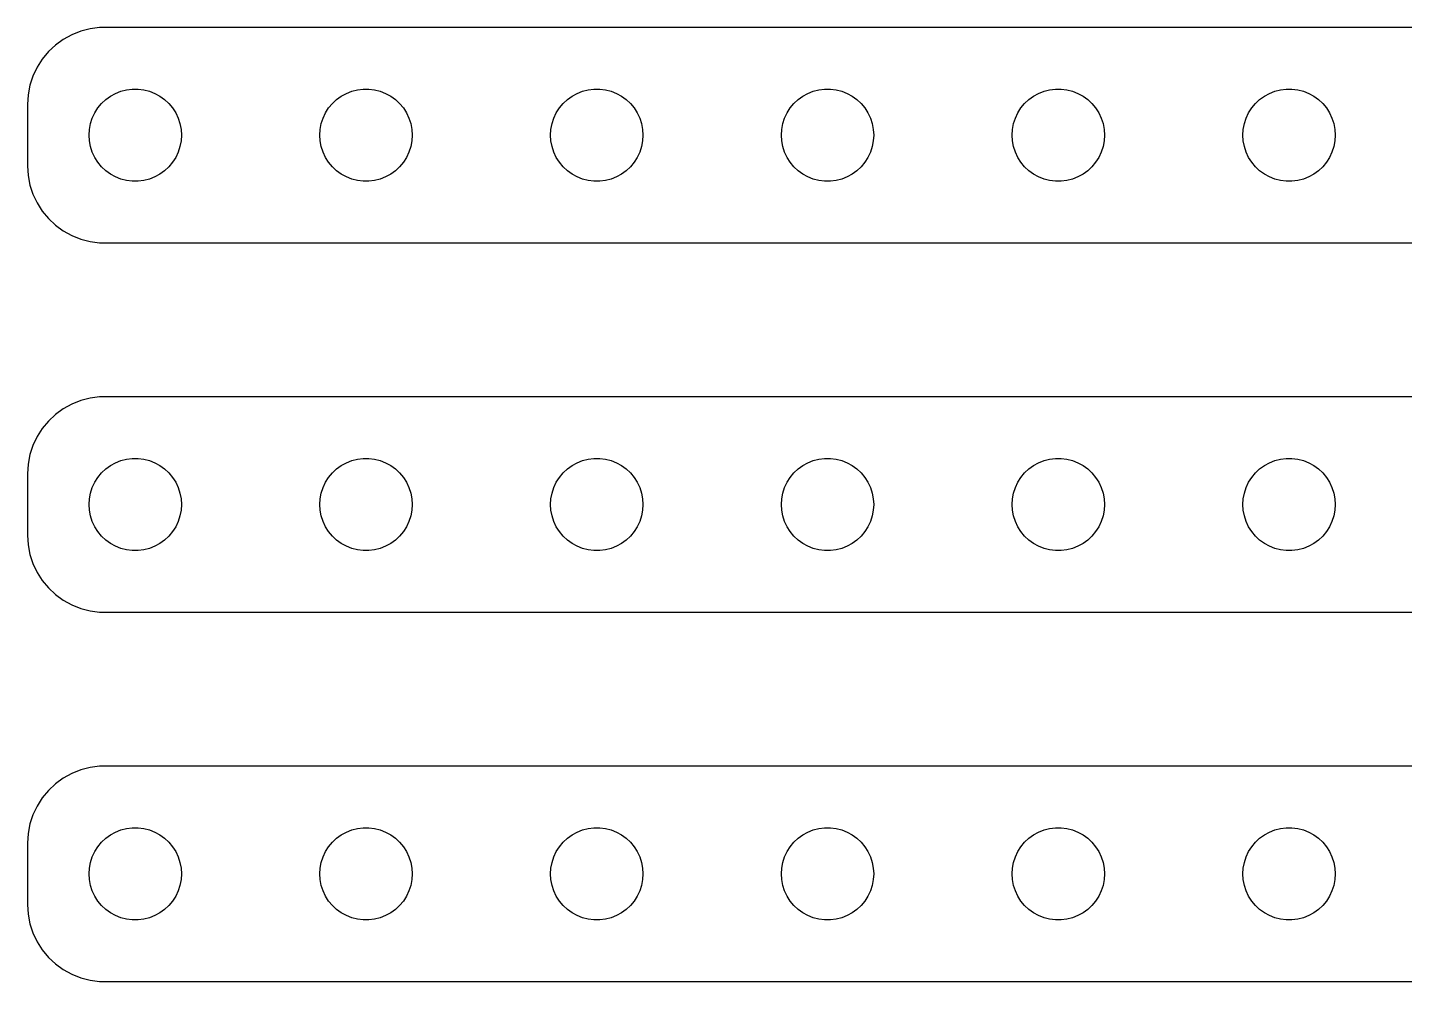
# Model space of a CAD drawing. Header units: metres. Extents: x -90 to 90, y 113 to 223.
# Drawn here: x -89.5 to 0, y 161 to 223 of the extents above; entities that cross this region are included whole.
import ezdxf

# ---------------------------------------------------------------- set-up
doc = ezdxf.new("R2010")
doc.units = ezdxf.units.M

msp = doc.modelspace()

# ---------------------------------------------------------------- linework, layer by layer
for p, q in [((-85.4369, 222.911), (-86.0451, 222.755)), ((-84.8139, 222.99), (-85.4369, 222.911)), ((84.8139, 222.99), (-84.8139, 222.99)), ((-87.1791, 222.222), (-87.6871, 221.853)), ((-86.6289, 222.524), (-87.1791, 222.222)), ((-86.0451, 222.755), (-86.6289, 222.524)), ((-88.1448, 221.423), (-88.5451, 220.939)), ((-87.6871, 221.853), (-88.1448, 221.423)), ((-88.8815, 220.409), (-89.1489, 219.841)), ((-88.5451, 220.939), (-88.8815, 220.409)), ((-89.1489, 219.841), (-89.3429, 219.243)), ((-89.4606, 218.627), (-89.5, 218)), ((-89.3429, 219.243), (-89.4606, 218.627)), ((-84.4123, 218.312), (-84.1075, 218.533)), ((-84.1075, 218.533), (-83.7773, 218.714)), ((-83.7773, 218.714), (-83.427, 218.853)), ((-83.427, 218.853), (-83.0621, 218.947)), ((-83.0621, 218.947), (-82.6884, 218.994)), ((-82.6884, 218.994), (-82.3116, 218.994)), ((-82.3116, 218.994), (-81.9379, 218.947)), ((-81.9379, 218.947), (-81.573, 218.853)), ((-81.573, 218.853), (-81.2227, 218.714)), ((-81.2227, 218.714), (-80.8925, 218.533)), ((-80.8925, 218.533), (-80.5877, 218.312)), ((-69.4123, 218.312), (-69.1075, 218.533)), ((-69.1075, 218.533), (-68.7773, 218.714)), ((-68.7773, 218.714), (-68.427, 218.853)), ((-68.427, 218.853), (-68.0621, 218.947)), ((-68.0621, 218.947), (-67.6884, 218.994)), ((-67.6884, 218.994), (-67.3116, 218.994)), ((-67.3116, 218.994), (-66.9379, 218.947)), ((-66.9379, 218.947), (-66.573, 218.853)), ((-66.573, 218.853), (-66.2227, 218.714)), ((-66.2227, 218.714), (-65.8925, 218.533)), ((-65.8925, 218.533), (-65.5877, 218.312)), ((-54.4123, 218.312), (-54.1075, 218.533)), ((-54.1075, 218.533), (-53.7773, 218.714)), ((-53.7773, 218.714), (-53.427, 218.853)), ((-53.427, 218.853), (-53.0621, 218.947)), ((-53.0621, 218.947), (-52.6884, 218.994)), ((-52.6884, 218.994), (-52.3116, 218.994)), ((-52.3116, 218.994), (-51.9379, 218.947)), ((-51.9379, 218.947), (-51.5729, 218.853)), ((-51.5729, 218.853), (-51.2227, 218.714)), ((-51.2227, 218.714), (-50.8925, 218.533)), ((-50.8925, 218.533), (-50.5877, 218.312)), ((-39.4123, 218.312), (-39.1075, 218.533)), ((-39.1075, 218.533), (-38.7773, 218.714)), ((-38.7773, 218.714), (-38.427, 218.853)), ((-38.427, 218.853), (-38.0621, 218.947)), ((-38.0621, 218.947), (-37.6884, 218.994)), ((-37.6884, 218.994), (-37.3116, 218.994)), ((-37.3116, 218.994), (-36.9379, 218.947)), ((-36.9379, 218.947), (-36.5729, 218.853)), ((-36.5729, 218.853), (-36.2227, 218.714)), ((-36.2227, 218.714), (-35.8925, 218.533)), ((-35.8925, 218.533), (-35.5877, 218.312)), ((-24.4123, 218.312), (-24.1075, 218.533)), ((-24.1075, 218.533), (-23.7773, 218.714)), ((-23.7773, 218.714), (-23.427, 218.853)), ((-23.427, 218.853), (-23.0621, 218.947)), ((-23.0621, 218.947), (-22.6884, 218.994)), ((-22.6884, 218.994), (-22.3116, 218.994)), ((-22.3116, 218.994), (-21.9379, 218.947)), ((-21.9379, 218.947), (-21.5729, 218.853)), ((-21.5729, 218.853), (-21.2227, 218.714)), ((-21.2227, 218.714), (-20.8925, 218.533)), ((-20.8925, 218.533), (-20.5877, 218.312)), ((-9.41226, 218.312), (-9.10747, 218.533)), ((-9.10747, 218.533), (-8.77733, 218.714)), ((-8.77733, 218.714), (-8.42705, 218.853)), ((-8.42705, 218.853), (-8.06213, 218.947)), ((-8.06213, 218.947), (-7.68837, 218.994)), ((-7.68837, 218.994), (-7.31161, 218.994)), ((-7.31161, 218.994), (-6.93785, 218.947)), ((-6.93785, 218.947), (-6.57294, 218.853)), ((-6.57294, 218.853), (-6.22266, 218.714)), ((-6.22266, 218.714), (-5.89252, 218.533)), ((-5.89252, 218.533), (-5.58772, 218.312)), ((-89.5, 218), (-89.5, 214)), ((-85.1289, 217.445), (-84.927, 217.763)), ((-84.927, 217.763), (-84.6869, 218.054)), ((-84.6869, 218.054), (-84.4123, 218.312)), ((-80.5877, 218.312), (-80.3131, 218.054)), ((-80.3131, 218.054), (-80.073, 217.763)), ((-80.073, 217.763), (-79.8711, 217.445)), ((-70.1289, 217.445), (-69.927, 217.763)), ((-69.927, 217.763), (-69.6869, 218.054)), ((-69.6869, 218.054), (-69.4123, 218.312)), ((-65.5877, 218.312), (-65.3131, 218.054)), ((-65.3131, 218.054), (-65.073, 217.763)), ((-65.073, 217.763), (-64.8711, 217.445)), ((-55.1289, 217.445), (-54.927, 217.763)), ((-54.927, 217.763), (-54.6869, 218.054)), ((-54.6869, 218.054), (-54.4123, 218.312)), ((-50.5877, 218.312), (-50.3131, 218.054)), ((-50.3131, 218.054), (-50.0729, 217.763)), ((-50.0729, 217.763), (-49.8711, 217.445)), ((-40.1289, 217.445), (-39.927, 217.763)), ((-39.927, 217.763), (-39.6869, 218.054)), ((-39.6869, 218.054), (-39.4123, 218.312)), ((-35.5877, 218.312), (-35.3131, 218.054)), ((-35.3131, 218.054), (-35.0729, 217.763)), ((-35.0729, 217.763), (-34.8711, 217.445)), ((-25.1289, 217.445), (-24.927, 217.763)), ((-24.927, 217.763), (-24.6869, 218.054)), ((-24.6869, 218.054), (-24.4123, 218.312)), ((-20.5877, 218.312), (-20.3131, 218.054)), ((-20.3131, 218.054), (-20.0729, 217.763)), ((-20.0729, 217.763), (-19.8711, 217.445)), ((-10.1289, 217.445), (-9.92705, 217.763)), ((-9.92705, 217.763), (-9.6869, 218.054)), ((-9.6869, 218.054), (-9.41226, 218.312)), ((-5.58772, 218.312), (-5.31308, 218.054)), ((-5.31308, 218.054), (-5.07294, 217.763)), ((-5.07294, 217.763), (-4.87108, 217.445)), ((-85.4763, 216.376), (-85.4057, 216.746)), ((-85.4057, 216.746), (-85.2893, 217.104)), ((-85.2893, 217.104), (-85.1289, 217.445)), ((-79.8711, 217.445), (-79.7107, 217.104)), ((-79.7107, 217.104), (-79.5943, 216.746)), ((-79.5943, 216.746), (-79.5237, 216.376)), ((-70.4763, 216.376), (-70.4057, 216.746)), ((-70.4057, 216.746), (-70.2893, 217.104)), ((-70.2893, 217.104), (-70.1289, 217.445)), ((-64.8711, 217.445), (-64.7107, 217.104)), ((-64.7107, 217.104), (-64.5943, 216.746)), ((-64.5943, 216.746), (-64.5237, 216.376)), ((-55.4763, 216.376), (-55.4057, 216.746)), ((-55.4057, 216.746), (-55.2893, 217.104)), ((-55.2893, 217.104), (-55.1289, 217.445)), ((-49.8711, 217.445), (-49.7107, 217.104)), ((-49.7107, 217.104), (-49.5942, 216.746)), ((-49.5942, 216.746), (-49.5237, 216.376)), ((-40.4763, 216.376), (-40.4057, 216.746)), ((-40.4057, 216.746), (-40.2893, 217.104)), ((-40.2893, 217.104), (-40.1289, 217.445)), ((-34.8711, 217.445), (-34.7107, 217.104)), ((-34.7107, 217.104), (-34.5942, 216.746)), ((-34.5942, 216.746), (-34.5237, 216.376)), ((-25.4763, 216.376), (-25.4057, 216.746)), ((-25.4057, 216.746), (-25.2893, 217.104)), ((-25.2893, 217.104), (-25.1289, 217.445)), ((-19.8711, 217.445), (-19.7107, 217.104)), ((-19.7107, 217.104), (-19.5942, 216.746)), ((-19.5942, 216.746), (-19.5237, 216.376)), ((-10.4763, 216.376), (-10.4057, 216.746)), ((-10.4057, 216.746), (-10.2893, 217.104)), ((-10.2893, 217.104), (-10.1289, 217.445)), ((-4.87108, 217.445), (-4.71066, 217.104)), ((-4.71066, 217.104), (-4.59424, 216.746)), ((-4.59424, 216.746), (-4.52365, 216.376)), ((-85.5, 216), (-85.4763, 216.376)), ((-85.4763, 215.624), (-85.5, 216)), ((-79.5237, 216.376), (-79.5, 216)), ((-79.5, 216), (-79.5237, 215.624)), ((-70.5, 216), (-70.4763, 216.376)), ((-70.4763, 215.624), (-70.5, 216)), ((-64.5237, 216.376), (-64.5, 216)), ((-64.5, 216), (-64.5237, 215.624)), ((-55.5, 216), (-55.4763, 216.376)), ((-55.4763, 215.624), (-55.5, 216)), ((-49.5237, 216.376), (-49.5, 216)), ((-49.5, 216), (-49.5237, 215.624)), ((-40.5, 216), (-40.4763, 216.376)), ((-40.4763, 215.624), (-40.5, 216)), ((-34.5237, 216.376), (-34.5, 216)), ((-34.5, 216), (-34.5237, 215.624)), ((-25.5, 216), (-25.4763, 216.376)), ((-25.4763, 215.624), (-25.5, 216)), ((-19.5237, 216.376), (-19.5, 216)), ((-19.5, 216), (-19.5237, 215.624)), ((-10.5, 216), (-10.4763, 216.376)), ((-10.4763, 215.624), (-10.5, 216)), ((-4.52365, 216.376), (-4.5, 216)), ((-4.5, 216), (-4.52365, 215.624)), ((-85.4057, 215.254), (-85.4763, 215.624)), ((-85.2893, 214.896), (-85.4057, 215.254)), ((-85.1289, 214.555), (-85.2893, 214.896)), ((-79.7107, 214.896), (-79.8711, 214.555)), ((-79.5943, 215.254), (-79.7107, 214.896)), ((-79.5237, 215.624), (-79.5943, 215.254)), ((-70.4057, 215.254), (-70.4763, 215.624)), ((-70.2893, 214.896), (-70.4057, 215.254)), ((-70.1289, 214.555), (-70.2893, 214.896)), ((-64.7107, 214.896), (-64.8711, 214.555)), ((-64.5943, 215.254), (-64.7107, 214.896)), ((-64.5237, 215.624), (-64.5943, 215.254)), ((-55.4057, 215.254), (-55.4763, 215.624)), ((-55.2893, 214.896), (-55.4057, 215.254)), ((-55.1289, 214.555), (-55.2893, 214.896)), ((-49.7107, 214.896), (-49.8711, 214.555)), ((-49.5942, 215.254), (-49.7107, 214.896)), ((-49.5237, 215.624), (-49.5942, 215.254)), ((-40.4057, 215.254), (-40.4763, 215.624)), ((-40.2893, 214.896), (-40.4057, 215.254)), ((-40.1289, 214.555), (-40.2893, 214.896)), ((-34.7107, 214.896), (-34.8711, 214.555)), ((-34.5942, 215.254), (-34.7107, 214.896)), ((-34.5237, 215.624), (-34.5942, 215.254)), ((-25.4057, 215.254), (-25.4763, 215.624)), ((-25.2893, 214.896), (-25.4057, 215.254)), ((-25.1289, 214.555), (-25.2893, 214.896)), ((-19.7107, 214.896), (-19.8711, 214.555)), ((-19.5942, 215.254), (-19.7107, 214.896)), ((-19.5237, 215.624), (-19.5942, 215.254)), ((-10.4057, 215.254), (-10.4763, 215.624)), ((-10.2893, 214.896), (-10.4057, 215.254)), ((-10.1289, 214.555), (-10.2893, 214.896)), ((-4.71066, 214.896), (-4.87108, 214.555)), ((-4.59424, 215.254), (-4.71066, 214.896)), ((-4.52365, 215.624), (-4.59424, 215.254)), ((-89.5, 214), (-89.4606, 213.373)), ((-84.927, 214.237), (-85.1289, 214.555)), ((-84.6869, 213.946), (-84.927, 214.237)), ((-84.4123, 213.688), (-84.6869, 213.946)), ((-80.3131, 213.946), (-80.5877, 213.688)), ((-80.073, 214.237), (-80.3131, 213.946)), ((-79.8711, 214.555), (-80.073, 214.237)), ((-69.927, 214.237), (-70.1289, 214.555)), ((-69.6869, 213.946), (-69.927, 214.237)), ((-69.4123, 213.688), (-69.6869, 213.946)), ((-65.3131, 213.946), (-65.5877, 213.688)), ((-65.073, 214.237), (-65.3131, 213.946)), ((-64.8711, 214.555), (-65.073, 214.237)), ((-54.927, 214.237), (-55.1289, 214.555)), ((-54.6869, 213.946), (-54.927, 214.237)), ((-54.4123, 213.688), (-54.6869, 213.946)), ((-50.3131, 213.946), (-50.5877, 213.688)), ((-50.0729, 214.237), (-50.3131, 213.946)), ((-49.8711, 214.555), (-50.0729, 214.237)), ((-39.927, 214.237), (-40.1289, 214.555)), ((-39.6869, 213.946), (-39.927, 214.237)), ((-39.4123, 213.688), (-39.6869, 213.946)), ((-35.3131, 213.946), (-35.5877, 213.688)), ((-35.0729, 214.237), (-35.3131, 213.946)), ((-34.8711, 214.555), (-35.0729, 214.237)), ((-24.927, 214.237), (-25.1289, 214.555)), ((-24.6869, 213.946), (-24.927, 214.237)), ((-24.4123, 213.688), (-24.6869, 213.946)), ((-20.3131, 213.946), (-20.5877, 213.688)), ((-20.0729, 214.237), (-20.3131, 213.946)), ((-19.8711, 214.555), (-20.0729, 214.237)), ((-9.92705, 214.237), (-10.1289, 214.555)), ((-9.6869, 213.946), (-9.92705, 214.237)), ((-9.41226, 213.688), (-9.6869, 213.946)), ((-5.31308, 213.946), (-5.58772, 213.688)), ((-5.07294, 214.237), (-5.31308, 213.946)), ((-4.87108, 214.555), (-5.07294, 214.237)), ((-89.4606, 213.373), (-89.3429, 212.757)), ((-84.1075, 213.467), (-84.4123, 213.688)), ((-83.7773, 213.286), (-84.1075, 213.467)), ((-83.427, 213.147), (-83.7773, 213.286)), ((-83.0621, 213.053), (-83.427, 213.147)), ((-82.6884, 213.006), (-83.0621, 213.053)), ((-81.9379, 213.053), (-82.3116, 213.006)), ((-81.573, 213.147), (-81.9379, 213.053)), ((-81.2227, 213.286), (-81.573, 213.147)), ((-80.8925, 213.467), (-81.2227, 213.286)), ((-80.5877, 213.688), (-80.8925, 213.467)), ((-69.1075, 213.467), (-69.4123, 213.688)), ((-68.7773, 213.286), (-69.1075, 213.467)), ((-68.427, 213.147), (-68.7773, 213.286)), ((-68.0621, 213.053), (-68.427, 213.147)), ((-67.6884, 213.006), (-68.0621, 213.053)), ((-66.9379, 213.053), (-67.3116, 213.006)), ((-66.573, 213.147), (-66.9379, 213.053)), ((-66.2227, 213.286), (-66.573, 213.147)), ((-65.8925, 213.467), (-66.2227, 213.286)), ((-65.5877, 213.688), (-65.8925, 213.467)), ((-54.1075, 213.467), (-54.4123, 213.688)), ((-53.7773, 213.286), (-54.1075, 213.467)), ((-53.427, 213.147), (-53.7773, 213.286)), ((-53.0621, 213.053), (-53.427, 213.147)), ((-52.6884, 213.006), (-53.0621, 213.053)), ((-51.9379, 213.053), (-52.3116, 213.006)), ((-51.5729, 213.147), (-51.9379, 213.053)), ((-51.2227, 213.286), (-51.5729, 213.147)), ((-50.8925, 213.467), (-51.2227, 213.286)), ((-50.5877, 213.688), (-50.8925, 213.467)), ((-39.1075, 213.467), (-39.4123, 213.688)), ((-38.7773, 213.286), (-39.1075, 213.467)), ((-38.427, 213.147), (-38.7773, 213.286)), ((-38.0621, 213.053), (-38.427, 213.147)), ((-37.6884, 213.006), (-38.0621, 213.053)), ((-36.9379, 213.053), (-37.3116, 213.006)), ((-36.5729, 213.147), (-36.9379, 213.053)), ((-36.2227, 213.286), (-36.5729, 213.147)), ((-35.8925, 213.467), (-36.2227, 213.286)), ((-35.5877, 213.688), (-35.8925, 213.467)), ((-24.1075, 213.467), (-24.4123, 213.688)), ((-23.7773, 213.286), (-24.1075, 213.467)), ((-23.427, 213.147), (-23.7773, 213.286)), ((-23.0621, 213.053), (-23.427, 213.147)), ((-22.6884, 213.006), (-23.0621, 213.053)), ((-21.9379, 213.053), (-22.3116, 213.006)), ((-21.5729, 213.147), (-21.9379, 213.053)), ((-21.2227, 213.286), (-21.5729, 213.147)), ((-20.8925, 213.467), (-21.2227, 213.286)), ((-20.5877, 213.688), (-20.8925, 213.467)), ((-9.10747, 213.467), (-9.41226, 213.688)), ((-8.77733, 213.286), (-9.10747, 213.467)), ((-8.42705, 213.147), (-8.77733, 213.286)), ((-8.06213, 213.053), (-8.42705, 213.147)), ((-7.68837, 213.006), (-8.06213, 213.053)), ((-6.93785, 213.053), (-7.31161, 213.006)), ((-6.57294, 213.147), (-6.93785, 213.053)), ((-6.22266, 213.286), (-6.57294, 213.147)), ((-5.89252, 213.467), (-6.22266, 213.286)), ((-5.58772, 213.688), (-5.89252, 213.467)), ((-89.3429, 212.757), (-89.1489, 212.159)), ((-89.1489, 212.159), (-88.8815, 211.591)), ((-82.3116, 213.006), (-82.6884, 213.006)), ((-67.3116, 213.006), (-67.6884, 213.006)), ((-52.3116, 213.006), (-52.6884, 213.006)), ((-37.3116, 213.006), (-37.6884, 213.006)), ((-22.3116, 213.006), (-22.6884, 213.006)), ((-7.31161, 213.006), (-7.68837, 213.006)), ((-88.8815, 211.591), (-88.5451, 211.061)), ((-88.5451, 211.061), (-88.1448, 210.577)), ((-88.1448, 210.577), (-87.6871, 210.147)), ((-87.6871, 210.147), (-87.1791, 209.778)), ((-87.1791, 209.778), (-86.6289, 209.476)), ((-86.6289, 209.476), (-86.0451, 209.245)), ((-86.0451, 209.245), (-85.4369, 209.089)), ((-85.4369, 209.089), (-84.8139, 209.01)), ((-84.8139, 209.01), (84.8139, 209.01)), ((-86.0451, 198.755), (-86.6289, 198.524)), ((-85.4369, 198.911), (-86.0451, 198.755)), ((-84.8139, 198.99), (-85.4369, 198.911)), ((84.8139, 198.99), (-84.8139, 198.99)), ((-87.6871, 197.853), (-88.1448, 197.423)), ((-87.1791, 198.222), (-87.6871, 197.853)), ((-86.6289, 198.524), (-87.1791, 198.222)), ((-88.5451, 196.939), (-88.8815, 196.409)), ((-88.1448, 197.423), (-88.5451, 196.939)), ((-88.8815, 196.409), (-89.1489, 195.841)), ((-89.3429, 195.243), (-89.4606, 194.627)), ((-89.1489, 195.841), (-89.3429, 195.243)), ((-89.4606, 194.627), (-89.5, 194)), ((-84.6869, 194.054), (-84.4123, 194.312)), ((-84.4123, 194.312), (-84.1075, 194.533)), ((-84.1075, 194.533), (-83.7773, 194.714)), ((-83.7773, 194.714), (-83.427, 194.853)), ((-83.427, 194.853), (-83.0621, 194.947)), ((-83.0621, 194.947), (-82.6884, 194.994)), ((-82.6884, 194.994), (-82.3116, 194.994)), ((-82.3116, 194.994), (-81.9379, 194.947)), ((-81.9379, 194.947), (-81.573, 194.853)), ((-81.573, 194.853), (-81.2227, 194.714)), ((-81.2227, 194.714), (-80.8925, 194.533)), ((-80.8925, 194.533), (-80.5877, 194.312)), ((-80.5877, 194.312), (-80.3131, 194.054)), ((-69.6869, 194.054), (-69.4123, 194.312)), ((-69.4123, 194.312), (-69.1075, 194.533)), ((-69.1075, 194.533), (-68.7773, 194.714)), ((-68.7773, 194.714), (-68.427, 194.853)), ((-68.427, 194.853), (-68.0621, 194.947)), ((-68.0621, 194.947), (-67.6884, 194.994)), ((-67.6884, 194.994), (-67.3116, 194.994)), ((-67.3116, 194.994), (-66.9379, 194.947)), ((-66.9379, 194.947), (-66.573, 194.853)), ((-66.573, 194.853), (-66.2227, 194.714)), ((-66.2227, 194.714), (-65.8925, 194.533)), ((-65.8925, 194.533), (-65.5877, 194.312)), ((-65.5877, 194.312), (-65.3131, 194.054)), ((-54.6869, 194.054), (-54.4123, 194.312)), ((-54.4123, 194.312), (-54.1075, 194.533)), ((-54.1075, 194.533), (-53.7773, 194.714)), ((-53.7773, 194.714), (-53.427, 194.853)), ((-53.427, 194.853), (-53.0621, 194.947)), ((-53.0621, 194.947), (-52.6884, 194.994)), ((-52.6884, 194.994), (-52.3116, 194.994)), ((-52.3116, 194.994), (-51.9379, 194.947)), ((-51.9379, 194.947), (-51.5729, 194.853)), ((-51.5729, 194.853), (-51.2227, 194.714)), ((-51.2227, 194.714), (-50.8925, 194.533)), ((-50.8925, 194.533), (-50.5877, 194.312)), ((-50.5877, 194.312), (-50.3131, 194.054)), ((-39.6869, 194.054), (-39.4123, 194.312)), ((-39.4123, 194.312), (-39.1075, 194.533)), ((-39.1075, 194.533), (-38.7773, 194.714)), ((-38.7773, 194.714), (-38.427, 194.853)), ((-38.427, 194.853), (-38.0621, 194.947)), ((-38.0621, 194.947), (-37.6884, 194.994)), ((-37.6884, 194.994), (-37.3116, 194.994)), ((-37.3116, 194.994), (-36.9379, 194.947)), ((-36.9379, 194.947), (-36.5729, 194.853)), ((-36.5729, 194.853), (-36.2227, 194.714)), ((-36.2227, 194.714), (-35.8925, 194.533)), ((-35.8925, 194.533), (-35.5877, 194.312)), ((-35.5877, 194.312), (-35.3131, 194.054)), ((-24.6869, 194.054), (-24.4123, 194.312)), ((-24.4123, 194.312), (-24.1075, 194.533)), ((-24.1075, 194.533), (-23.7773, 194.714)), ((-23.7773, 194.714), (-23.427, 194.853)), ((-23.427, 194.853), (-23.0621, 194.947)), ((-23.0621, 194.947), (-22.6884, 194.994)), ((-22.6884, 194.994), (-22.3116, 194.994)), ((-22.3116, 194.994), (-21.9379, 194.947)), ((-21.9379, 194.947), (-21.5729, 194.853)), ((-21.5729, 194.853), (-21.2227, 194.714)), ((-21.2227, 194.714), (-20.8925, 194.533)), ((-20.8925, 194.533), (-20.5877, 194.312)), ((-20.5877, 194.312), (-20.3131, 194.054)), ((-9.6869, 194.054), (-9.41226, 194.312)), ((-9.41226, 194.312), (-9.10747, 194.533)), ((-9.10747, 194.533), (-8.77733, 194.714)), ((-8.77733, 194.714), (-8.42705, 194.853)), ((-8.42705, 194.853), (-8.06213, 194.947)), ((-8.06213, 194.947), (-7.68837, 194.994)), ((-7.68837, 194.994), (-7.31161, 194.994)), ((-7.31161, 194.994), (-6.93785, 194.947)), ((-6.93785, 194.947), (-6.57294, 194.853)), ((-6.57294, 194.853), (-6.22266, 194.714)), ((-6.22266, 194.714), (-5.89252, 194.533)), ((-5.89252, 194.533), (-5.58772, 194.312)), ((-5.58772, 194.312), (-5.31308, 194.054)), ((-89.5, 194), (-89.5, 190)), ((-85.2893, 193.104), (-85.1289, 193.445)), ((-85.1289, 193.445), (-84.927, 193.763)), ((-84.927, 193.763), (-84.6869, 194.054)), ((-80.3131, 194.054), (-80.073, 193.763)), ((-80.073, 193.763), (-79.8711, 193.445)), ((-79.8711, 193.445), (-79.7107, 193.104)), ((-70.2893, 193.104), (-70.1289, 193.445)), ((-70.1289, 193.445), (-69.927, 193.763)), ((-69.927, 193.763), (-69.6869, 194.054)), ((-65.3131, 194.054), (-65.073, 193.763)), ((-65.073, 193.763), (-64.8711, 193.445)), ((-64.8711, 193.445), (-64.7107, 193.104)), ((-55.2893, 193.104), (-55.1289, 193.445)), ((-55.1289, 193.445), (-54.927, 193.763)), ((-54.927, 193.763), (-54.6869, 194.054)), ((-50.3131, 194.054), (-50.0729, 193.763)), ((-50.0729, 193.763), (-49.8711, 193.445)), ((-49.8711, 193.445), (-49.7107, 193.104)), ((-40.2893, 193.104), (-40.1289, 193.445)), ((-40.1289, 193.445), (-39.927, 193.763)), ((-39.927, 193.763), (-39.6869, 194.054)), ((-35.3131, 194.054), (-35.0729, 193.763)), ((-35.0729, 193.763), (-34.8711, 193.445)), ((-34.8711, 193.445), (-34.7107, 193.104)), ((-25.2893, 193.104), (-25.1289, 193.445)), ((-25.1289, 193.445), (-24.927, 193.763)), ((-24.927, 193.763), (-24.6869, 194.054)), ((-20.3131, 194.054), (-20.0729, 193.763)), ((-20.0729, 193.763), (-19.8711, 193.445)), ((-19.8711, 193.445), (-19.7107, 193.104)), ((-10.2893, 193.104), (-10.1289, 193.445)), ((-10.1289, 193.445), (-9.92705, 193.763)), ((-9.92705, 193.763), (-9.6869, 194.054)), ((-5.31308, 194.054), (-5.07294, 193.763)), ((-5.07294, 193.763), (-4.87108, 193.445)), ((-4.87108, 193.445), (-4.71066, 193.104)), ((-85.4763, 192.376), (-85.4057, 192.746)), ((-85.4057, 192.746), (-85.2893, 193.104)), ((-79.7107, 193.104), (-79.5943, 192.746)), ((-79.5943, 192.746), (-79.5237, 192.376)), ((-70.4763, 192.376), (-70.4057, 192.746)), ((-70.4057, 192.746), (-70.2893, 193.104)), ((-64.7107, 193.104), (-64.5943, 192.746)), ((-64.5943, 192.746), (-64.5237, 192.376)), ((-55.4763, 192.376), (-55.4057, 192.746)), ((-55.4057, 192.746), (-55.2893, 193.104)), ((-49.7107, 193.104), (-49.5942, 192.746)), ((-49.5942, 192.746), (-49.5237, 192.376)), ((-40.4763, 192.376), (-40.4057, 192.746)), ((-40.4057, 192.746), (-40.2893, 193.104)), ((-34.7107, 193.104), (-34.5942, 192.746)), ((-34.5942, 192.746), (-34.5237, 192.376)), ((-25.4763, 192.376), (-25.4057, 192.746)), ((-25.4057, 192.746), (-25.2893, 193.104)), ((-19.7107, 193.104), (-19.5942, 192.746)), ((-19.5942, 192.746), (-19.5237, 192.376)), ((-10.4763, 192.376), (-10.4057, 192.746)), ((-10.4057, 192.746), (-10.2893, 193.104)), ((-4.71066, 193.104), (-4.59424, 192.746)), ((-4.59424, 192.746), (-4.52365, 192.376)), ((-85.5, 192), (-85.4763, 192.376)), ((-85.4763, 191.624), (-85.5, 192)), ((-85.4057, 191.254), (-85.4763, 191.624)), ((-79.5237, 191.624), (-79.5943, 191.254)), ((-79.5237, 192.376), (-79.5, 192)), ((-79.5, 192), (-79.5237, 191.624)), ((-70.5, 192), (-70.4763, 192.376)), ((-70.4763, 191.624), (-70.5, 192)), ((-70.4057, 191.254), (-70.4763, 191.624)), ((-64.5237, 191.624), (-64.5943, 191.254)), ((-64.5237, 192.376), (-64.5, 192)), ((-64.5, 192), (-64.5237, 191.624)), ((-55.5, 192), (-55.4763, 192.376)), ((-55.4763, 191.624), (-55.5, 192)), ((-55.4057, 191.254), (-55.4763, 191.624)), ((-49.5237, 191.624), (-49.5942, 191.254)), ((-49.5237, 192.376), (-49.5, 192)), ((-49.5, 192), (-49.5237, 191.624)), ((-40.5, 192), (-40.4763, 192.376)), ((-40.4763, 191.624), (-40.5, 192)), ((-40.4057, 191.254), (-40.4763, 191.624)), ((-34.5237, 191.624), (-34.5942, 191.254)), ((-34.5237, 192.376), (-34.5, 192)), ((-34.5, 192), (-34.5237, 191.624)), ((-25.5, 192), (-25.4763, 192.376)), ((-25.4763, 191.624), (-25.5, 192)), ((-25.4057, 191.254), (-25.4763, 191.624)), ((-19.5237, 191.624), (-19.5942, 191.254)), ((-19.5237, 192.376), (-19.5, 192)), ((-19.5, 192), (-19.5237, 191.624)), ((-10.5, 192), (-10.4763, 192.376)), ((-10.4763, 191.624), (-10.5, 192)), ((-10.4057, 191.254), (-10.4763, 191.624)), ((-4.52365, 191.624), (-4.59424, 191.254)), ((-4.52365, 192.376), (-4.5, 192)), ((-4.5, 192), (-4.52365, 191.624)), ((-85.2893, 190.896), (-85.4057, 191.254)), ((-85.1289, 190.555), (-85.2893, 190.896)), ((-79.7107, 190.896), (-79.8711, 190.555)), ((-79.5943, 191.254), (-79.7107, 190.896)), ((-70.2893, 190.896), (-70.4057, 191.254)), ((-70.1289, 190.555), (-70.2893, 190.896)), ((-64.7107, 190.896), (-64.8711, 190.555)), ((-64.5943, 191.254), (-64.7107, 190.896)), ((-55.2893, 190.896), (-55.4057, 191.254)), ((-55.1289, 190.555), (-55.2893, 190.896)), ((-49.7107, 190.896), (-49.8711, 190.555)), ((-49.5942, 191.254), (-49.7107, 190.896)), ((-40.2893, 190.896), (-40.4057, 191.254)), ((-40.1289, 190.555), (-40.2893, 190.896)), ((-34.7107, 190.896), (-34.8711, 190.555)), ((-34.5942, 191.254), (-34.7107, 190.896)), ((-25.2893, 190.896), (-25.4057, 191.254)), ((-25.1289, 190.555), (-25.2893, 190.896)), ((-19.7107, 190.896), (-19.8711, 190.555)), ((-19.5942, 191.254), (-19.7107, 190.896)), ((-10.2893, 190.896), (-10.4057, 191.254)), ((-10.1289, 190.555), (-10.2893, 190.896)), ((-4.71066, 190.896), (-4.87108, 190.555)), ((-4.59424, 191.254), (-4.71066, 190.896)), ((-89.5, 190), (-89.4606, 189.373)), ((-84.927, 190.237), (-85.1289, 190.555)), ((-84.6869, 189.946), (-84.927, 190.237)), ((-84.4123, 189.688), (-84.6869, 189.946)), ((-80.3131, 189.946), (-80.5877, 189.688)), ((-80.073, 190.237), (-80.3131, 189.946)), ((-79.8711, 190.555), (-80.073, 190.237)), ((-69.927, 190.237), (-70.1289, 190.555)), ((-69.6869, 189.946), (-69.927, 190.237)), ((-69.4123, 189.688), (-69.6869, 189.946)), ((-65.3131, 189.946), (-65.5877, 189.688)), ((-65.073, 190.237), (-65.3131, 189.946)), ((-64.8711, 190.555), (-65.073, 190.237)), ((-54.927, 190.237), (-55.1289, 190.555)), ((-54.6869, 189.946), (-54.927, 190.237)), ((-54.4123, 189.688), (-54.6869, 189.946)), ((-50.3131, 189.946), (-50.5877, 189.688)), ((-50.0729, 190.237), (-50.3131, 189.946)), ((-49.8711, 190.555), (-50.0729, 190.237)), ((-39.927, 190.237), (-40.1289, 190.555)), ((-39.6869, 189.946), (-39.927, 190.237)), ((-39.4123, 189.688), (-39.6869, 189.946)), ((-35.3131, 189.946), (-35.5877, 189.688)), ((-35.0729, 190.237), (-35.3131, 189.946)), ((-34.8711, 190.555), (-35.0729, 190.237)), ((-24.927, 190.237), (-25.1289, 190.555)), ((-24.6869, 189.946), (-24.927, 190.237)), ((-24.4123, 189.688), (-24.6869, 189.946)), ((-20.3131, 189.946), (-20.5877, 189.688)), ((-20.0729, 190.237), (-20.3131, 189.946)), ((-19.8711, 190.555), (-20.0729, 190.237)), ((-9.92705, 190.237), (-10.1289, 190.555)), ((-9.6869, 189.946), (-9.92705, 190.237)), ((-9.41226, 189.688), (-9.6869, 189.946)), ((-5.31308, 189.946), (-5.58772, 189.688)), ((-5.07294, 190.237), (-5.31308, 189.946)), ((-4.87108, 190.555), (-5.07294, 190.237)), ((-89.4606, 189.373), (-89.3429, 188.757)), ((-84.1075, 189.467), (-84.4123, 189.688)), ((-83.7773, 189.286), (-84.1075, 189.467)), ((-83.427, 189.147), (-83.7773, 189.286)), ((-83.0621, 189.053), (-83.427, 189.147)), ((-82.6884, 189.006), (-83.0621, 189.053)), ((-82.3116, 189.006), (-82.6884, 189.006)), ((-81.9379, 189.053), (-82.3116, 189.006)), ((-81.573, 189.147), (-81.9379, 189.053)), ((-81.2227, 189.286), (-81.573, 189.147)), ((-80.8925, 189.467), (-81.2227, 189.286)), ((-80.5877, 189.688), (-80.8925, 189.467)), ((-69.1075, 189.467), (-69.4123, 189.688)), ((-68.7773, 189.286), (-69.1075, 189.467)), ((-68.427, 189.147), (-68.7773, 189.286)), ((-68.0621, 189.053), (-68.427, 189.147)), ((-67.6884, 189.006), (-68.0621, 189.053)), ((-67.3116, 189.006), (-67.6884, 189.006)), ((-66.9379, 189.053), (-67.3116, 189.006)), ((-66.573, 189.147), (-66.9379, 189.053)), ((-66.2227, 189.286), (-66.573, 189.147)), ((-65.8925, 189.467), (-66.2227, 189.286)), ((-65.5877, 189.688), (-65.8925, 189.467)), ((-54.1075, 189.467), (-54.4123, 189.688)), ((-53.7773, 189.286), (-54.1075, 189.467)), ((-53.427, 189.147), (-53.7773, 189.286)), ((-53.0621, 189.053), (-53.427, 189.147)), ((-52.6884, 189.006), (-53.0621, 189.053)), ((-52.3116, 189.006), (-52.6884, 189.006)), ((-51.9379, 189.053), (-52.3116, 189.006)), ((-51.5729, 189.147), (-51.9379, 189.053)), ((-51.2227, 189.286), (-51.5729, 189.147)), ((-50.8925, 189.467), (-51.2227, 189.286)), ((-50.5877, 189.688), (-50.8925, 189.467)), ((-39.1075, 189.467), (-39.4123, 189.688)), ((-38.7773, 189.286), (-39.1075, 189.467)), ((-38.427, 189.147), (-38.7773, 189.286)), ((-38.0621, 189.053), (-38.427, 189.147)), ((-37.6884, 189.006), (-38.0621, 189.053)), ((-37.3116, 189.006), (-37.6884, 189.006)), ((-36.9379, 189.053), (-37.3116, 189.006)), ((-36.5729, 189.147), (-36.9379, 189.053)), ((-36.2227, 189.286), (-36.5729, 189.147)), ((-35.8925, 189.467), (-36.2227, 189.286)), ((-35.5877, 189.688), (-35.8925, 189.467)), ((-24.1075, 189.467), (-24.4123, 189.688)), ((-23.7773, 189.286), (-24.1075, 189.467)), ((-23.427, 189.147), (-23.7773, 189.286)), ((-23.0621, 189.053), (-23.427, 189.147)), ((-22.6884, 189.006), (-23.0621, 189.053)), ((-22.3116, 189.006), (-22.6884, 189.006)), ((-21.9379, 189.053), (-22.3116, 189.006)), ((-21.5729, 189.147), (-21.9379, 189.053)), ((-21.2227, 189.286), (-21.5729, 189.147)), ((-20.8925, 189.467), (-21.2227, 189.286)), ((-20.5877, 189.688), (-20.8925, 189.467)), ((-9.10747, 189.467), (-9.41226, 189.688)), ((-8.77733, 189.286), (-9.10747, 189.467)), ((-8.42705, 189.147), (-8.77733, 189.286)), ((-8.06213, 189.053), (-8.42705, 189.147)), ((-7.68837, 189.006), (-8.06213, 189.053)), ((-7.31161, 189.006), (-7.68837, 189.006)), ((-6.93785, 189.053), (-7.31161, 189.006)), ((-6.57294, 189.147), (-6.93785, 189.053)), ((-6.22266, 189.286), (-6.57294, 189.147)), ((-5.89252, 189.467), (-6.22266, 189.286)), ((-5.58772, 189.688), (-5.89252, 189.467)), ((-89.3429, 188.757), (-89.1489, 188.159)), ((-89.1489, 188.159), (-88.8815, 187.591)), ((-88.8815, 187.591), (-88.5451, 187.061)), ((-88.5451, 187.061), (-88.1448, 186.577)), ((-88.1448, 186.577), (-87.6871, 186.147)), ((-87.6871, 186.147), (-87.1791, 185.778)), ((-87.1791, 185.778), (-86.6289, 185.476)), ((-86.6289, 185.476), (-86.0451, 185.245)), ((-86.0451, 185.245), (-85.4369, 185.089)), ((-85.4369, 185.089), (-84.8139, 185.01)), ((-84.8139, 185.01), (84.8139, 185.01)), ((-86.0451, 174.755), (-86.6289, 174.524)), ((-85.4369, 174.911), (-86.0451, 174.755)), ((-84.8139, 174.99), (-85.4369, 174.911)), ((84.8139, 174.99), (-84.8139, 174.99)), ((-87.6871, 173.853), (-88.1448, 173.423)), ((-87.1791, 174.222), (-87.6871, 173.853)), ((-86.6289, 174.524), (-87.1791, 174.222)), ((-88.5451, 172.939), (-88.8815, 172.409)), ((-88.1448, 173.423), (-88.5451, 172.939)), ((-89.1489, 171.841), (-89.3429, 171.243)), ((-88.8815, 172.409), (-89.1489, 171.841)), ((-89.3429, 171.243), (-89.4606, 170.627)), ((-83.427, 170.853), (-83.0621, 170.947)), ((-83.0621, 170.947), (-82.6884, 170.994)), ((-82.6884, 170.994), (-82.3116, 170.994)), ((-82.3116, 170.994), (-81.9379, 170.947)), ((-81.9379, 170.947), (-81.573, 170.853)), ((-68.427, 170.853), (-68.0621, 170.947)), ((-68.0621, 170.947), (-67.6884, 170.994)), ((-67.6884, 170.994), (-67.3116, 170.994)), ((-67.3116, 170.994), (-66.9379, 170.947)), ((-66.9379, 170.947), (-66.573, 170.853)), ((-53.427, 170.853), (-53.0621, 170.947)), ((-53.0621, 170.947), (-52.6884, 170.994)), ((-52.6884, 170.994), (-52.3116, 170.994)), ((-52.3116, 170.994), (-51.9379, 170.947)), ((-51.9379, 170.947), (-51.5729, 170.853)), ((-38.427, 170.853), (-38.0621, 170.947)), ((-38.0621, 170.947), (-37.6884, 170.994)), ((-37.6884, 170.994), (-37.3116, 170.994)), ((-37.3116, 170.994), (-36.9379, 170.947)), ((-36.9379, 170.947), (-36.5729, 170.853)), ((-23.427, 170.853), (-23.0621, 170.947)), ((-23.0621, 170.947), (-22.6884, 170.994)), ((-22.6884, 170.994), (-22.3116, 170.994)), ((-22.3116, 170.994), (-21.9379, 170.947)), ((-21.9379, 170.947), (-21.5729, 170.853)), ((-8.42705, 170.853), (-8.06213, 170.947)), ((-8.06213, 170.947), (-7.68837, 170.994)), ((-7.68837, 170.994), (-7.31161, 170.994)), ((-7.31161, 170.994), (-6.93785, 170.947)), ((-6.93785, 170.947), (-6.57294, 170.853)), ((-89.4606, 170.627), (-89.5, 170)), ((-84.927, 169.763), (-84.6869, 170.054)), ((-84.6869, 170.054), (-84.4123, 170.312)), ((-84.4123, 170.312), (-84.1075, 170.533)), ((-84.1075, 170.533), (-83.7773, 170.714)), ((-83.7773, 170.714), (-83.427, 170.853)), ((-81.573, 170.853), (-81.2227, 170.714)), ((-81.2227, 170.714), (-80.8925, 170.533)), ((-80.8925, 170.533), (-80.5877, 170.312)), ((-80.5877, 170.312), (-80.3131, 170.054)), ((-80.3131, 170.054), (-80.073, 169.763)), ((-69.927, 169.763), (-69.6869, 170.054)), ((-69.6869, 170.054), (-69.4123, 170.312)), ((-69.4123, 170.312), (-69.1075, 170.533)), ((-69.1075, 170.533), (-68.7773, 170.714)), ((-68.7773, 170.714), (-68.427, 170.853)), ((-66.573, 170.853), (-66.2227, 170.714)), ((-66.2227, 170.714), (-65.8925, 170.533)), ((-65.8925, 170.533), (-65.5877, 170.312)), ((-65.5877, 170.312), (-65.3131, 170.054)), ((-65.3131, 170.054), (-65.073, 169.763)), ((-54.927, 169.763), (-54.6869, 170.054)), ((-54.6869, 170.054), (-54.4123, 170.312)), ((-54.4123, 170.312), (-54.1075, 170.533)), ((-54.1075, 170.533), (-53.7773, 170.714)), ((-53.7773, 170.714), (-53.427, 170.853)), ((-51.5729, 170.853), (-51.2227, 170.714)), ((-51.2227, 170.714), (-50.8925, 170.533)), ((-50.8925, 170.533), (-50.5877, 170.312)), ((-50.5877, 170.312), (-50.3131, 170.054)), ((-50.3131, 170.054), (-50.0729, 169.763)), ((-39.927, 169.763), (-39.6869, 170.054)), ((-39.6869, 170.054), (-39.4123, 170.312)), ((-39.4123, 170.312), (-39.1075, 170.533)), ((-39.1075, 170.533), (-38.7773, 170.714)), ((-38.7773, 170.714), (-38.427, 170.853)), ((-36.5729, 170.853), (-36.2227, 170.714)), ((-36.2227, 170.714), (-35.8925, 170.533)), ((-35.8925, 170.533), (-35.5877, 170.312)), ((-35.5877, 170.312), (-35.3131, 170.054)), ((-35.3131, 170.054), (-35.0729, 169.763)), ((-24.927, 169.763), (-24.6869, 170.054)), ((-24.6869, 170.054), (-24.4123, 170.312)), ((-24.4123, 170.312), (-24.1075, 170.533)), ((-24.1075, 170.533), (-23.7773, 170.714)), ((-23.7773, 170.714), (-23.427, 170.853)), ((-21.5729, 170.853), (-21.2227, 170.714)), ((-21.2227, 170.714), (-20.8925, 170.533)), ((-20.8925, 170.533), (-20.5877, 170.312)), ((-20.5877, 170.312), (-20.3131, 170.054)), ((-20.3131, 170.054), (-20.0729, 169.763)), ((-9.92705, 169.763), (-9.6869, 170.054)), ((-9.6869, 170.054), (-9.41226, 170.312)), ((-9.41226, 170.312), (-9.10747, 170.533)), ((-9.10747, 170.533), (-8.77733, 170.714)), ((-8.77733, 170.714), (-8.42705, 170.853)), ((-6.57294, 170.853), (-6.22266, 170.714)), ((-6.22266, 170.714), (-5.89252, 170.533)), ((-5.89252, 170.533), (-5.58772, 170.312)), ((-5.58772, 170.312), (-5.31308, 170.054)), ((-5.31308, 170.054), (-5.07294, 169.763)), ((-89.5, 170), (-89.5, 166)), ((-85.2893, 169.104), (-85.1289, 169.445)), ((-85.1289, 169.445), (-84.927, 169.763)), ((-80.073, 169.763), (-79.8711, 169.445)), ((-79.8711, 169.445), (-79.7107, 169.104)), ((-70.2893, 169.104), (-70.1289, 169.445)), ((-70.1289, 169.445), (-69.927, 169.763)), ((-65.073, 169.763), (-64.8711, 169.445)), ((-64.8711, 169.445), (-64.7107, 169.104)), ((-55.2893, 169.104), (-55.1289, 169.445)), ((-55.1289, 169.445), (-54.927, 169.763)), ((-50.0729, 169.763), (-49.8711, 169.445)), ((-49.8711, 169.445), (-49.7107, 169.104)), ((-40.2893, 169.104), (-40.1289, 169.445)), ((-40.1289, 169.445), (-39.927, 169.763)), ((-35.0729, 169.763), (-34.8711, 169.445)), ((-34.8711, 169.445), (-34.7107, 169.104)), ((-25.2893, 169.104), (-25.1289, 169.445)), ((-25.1289, 169.445), (-24.927, 169.763)), ((-20.0729, 169.763), (-19.8711, 169.445)), ((-19.8711, 169.445), (-19.7107, 169.104)), ((-10.2893, 169.104), (-10.1289, 169.445)), ((-10.1289, 169.445), (-9.92705, 169.763)), ((-5.07294, 169.763), (-4.87108, 169.445)), ((-4.87108, 169.445), (-4.71066, 169.104)), ((-85.5, 168), (-85.4763, 168.376)), ((-85.4763, 168.376), (-85.4057, 168.746)), ((-85.4057, 168.746), (-85.2893, 169.104)), ((-79.7107, 169.104), (-79.5943, 168.746)), ((-79.5943, 168.746), (-79.5237, 168.376)), ((-79.5237, 168.376), (-79.5, 168)), ((-70.5, 168), (-70.4763, 168.376)), ((-70.4763, 168.376), (-70.4057, 168.746)), ((-70.4057, 168.746), (-70.2893, 169.104)), ((-64.7107, 169.104), (-64.5943, 168.746)), ((-64.5943, 168.746), (-64.5237, 168.376)), ((-64.5237, 168.376), (-64.5, 168)), ((-55.5, 168), (-55.4763, 168.376)), ((-55.4763, 168.376), (-55.4057, 168.746)), ((-55.4057, 168.746), (-55.2893, 169.104)), ((-49.7107, 169.104), (-49.5942, 168.746)), ((-49.5942, 168.746), (-49.5237, 168.376)), ((-49.5237, 168.376), (-49.5, 168)), ((-40.5, 168), (-40.4763, 168.376)), ((-40.4763, 168.376), (-40.4057, 168.746)), ((-40.4057, 168.746), (-40.2893, 169.104)), ((-34.7107, 169.104), (-34.5942, 168.746)), ((-34.5942, 168.746), (-34.5237, 168.376)), ((-34.5237, 168.376), (-34.5, 168)), ((-25.5, 168), (-25.4763, 168.376)), ((-25.4763, 168.376), (-25.4057, 168.746)), ((-25.4057, 168.746), (-25.2893, 169.104)), ((-19.7107, 169.104), (-19.5942, 168.746)), ((-19.5942, 168.746), (-19.5237, 168.376)), ((-19.5237, 168.376), (-19.5, 168)), ((-10.5, 168), (-10.4763, 168.376)), ((-10.4763, 168.376), (-10.4057, 168.746)), ((-10.4057, 168.746), (-10.2893, 169.104)), ((-4.71066, 169.104), (-4.59424, 168.746)), ((-4.59424, 168.746), (-4.52365, 168.376)), ((-4.52365, 168.376), (-4.5, 168)), ((-85.4763, 167.624), (-85.5, 168)), ((-85.4057, 167.254), (-85.4763, 167.624)), ((-79.5237, 167.624), (-79.5943, 167.254)), ((-79.5, 168), (-79.5237, 167.624)), ((-70.4763, 167.624), (-70.5, 168)), ((-70.4057, 167.254), (-70.4763, 167.624)), ((-64.5237, 167.624), (-64.5943, 167.254)), ((-64.5, 168), (-64.5237, 167.624)), ((-55.4763, 167.624), (-55.5, 168)), ((-55.4057, 167.254), (-55.4763, 167.624)), ((-49.5237, 167.624), (-49.5942, 167.254)), ((-49.5, 168), (-49.5237, 167.624)), ((-40.4763, 167.624), (-40.5, 168)), ((-40.4057, 167.254), (-40.4763, 167.624)), ((-34.5237, 167.624), (-34.5942, 167.254)), ((-34.5, 168), (-34.5237, 167.624)), ((-25.4763, 167.624), (-25.5, 168)), ((-25.4057, 167.254), (-25.4763, 167.624)), ((-19.5237, 167.624), (-19.5942, 167.254)), ((-19.5, 168), (-19.5237, 167.624)), ((-10.4763, 167.624), (-10.5, 168)), ((-10.4057, 167.254), (-10.4763, 167.624)), ((-4.52365, 167.624), (-4.59424, 167.254)), ((-4.5, 168), (-4.52365, 167.624)), ((-85.2893, 166.896), (-85.4057, 167.254)), ((-85.1289, 166.555), (-85.2893, 166.896)), ((-84.927, 166.237), (-85.1289, 166.555)), ((-79.8711, 166.555), (-80.073, 166.237)), ((-79.7107, 166.896), (-79.8711, 166.555)), ((-79.5943, 167.254), (-79.7107, 166.896)), ((-70.2893, 166.896), (-70.4057, 167.254)), ((-70.1289, 166.555), (-70.2893, 166.896)), ((-69.927, 166.237), (-70.1289, 166.555)), ((-64.8711, 166.555), (-65.073, 166.237)), ((-64.7107, 166.896), (-64.8711, 166.555)), ((-64.5943, 167.254), (-64.7107, 166.896)), ((-55.2893, 166.896), (-55.4057, 167.254)), ((-55.1289, 166.555), (-55.2893, 166.896)), ((-54.927, 166.237), (-55.1289, 166.555)), ((-49.8711, 166.555), (-50.0729, 166.237)), ((-49.7107, 166.896), (-49.8711, 166.555)), ((-49.5942, 167.254), (-49.7107, 166.896)), ((-40.2893, 166.896), (-40.4057, 167.254)), ((-40.1289, 166.555), (-40.2893, 166.896)), ((-39.927, 166.237), (-40.1289, 166.555)), ((-34.8711, 166.555), (-35.0729, 166.237)), ((-34.7107, 166.896), (-34.8711, 166.555)), ((-34.5942, 167.254), (-34.7107, 166.896)), ((-25.2893, 166.896), (-25.4057, 167.254)), ((-25.1289, 166.555), (-25.2893, 166.896)), ((-24.927, 166.237), (-25.1289, 166.555)), ((-19.8711, 166.555), (-20.0729, 166.237)), ((-19.7107, 166.896), (-19.8711, 166.555)), ((-19.5942, 167.254), (-19.7107, 166.896)), ((-10.2893, 166.896), (-10.4057, 167.254)), ((-10.1289, 166.555), (-10.2893, 166.896)), ((-9.92705, 166.237), (-10.1289, 166.555)), ((-4.87108, 166.555), (-5.07294, 166.237)), ((-4.71066, 166.896), (-4.87108, 166.555)), ((-4.59424, 167.254), (-4.71066, 166.896)), ((-89.5, 166), (-89.4606, 165.373)), ((-84.6869, 165.946), (-84.927, 166.237)), ((-84.4123, 165.688), (-84.6869, 165.946)), ((-84.1075, 165.467), (-84.4123, 165.688)), ((-80.5877, 165.688), (-80.8925, 165.467)), ((-80.3131, 165.946), (-80.5877, 165.688)), ((-80.073, 166.237), (-80.3131, 165.946)), ((-69.6869, 165.946), (-69.927, 166.237)), ((-69.4123, 165.688), (-69.6869, 165.946)), ((-69.1075, 165.467), (-69.4123, 165.688)), ((-65.5877, 165.688), (-65.8925, 165.467)), ((-65.3131, 165.946), (-65.5877, 165.688)), ((-65.073, 166.237), (-65.3131, 165.946)), ((-54.6869, 165.946), (-54.927, 166.237)), ((-54.4123, 165.688), (-54.6869, 165.946)), ((-54.1075, 165.467), (-54.4123, 165.688)), ((-50.5877, 165.688), (-50.8925, 165.467)), ((-50.3131, 165.946), (-50.5877, 165.688)), ((-50.0729, 166.237), (-50.3131, 165.946)), ((-39.6869, 165.946), (-39.927, 166.237)), ((-39.4123, 165.688), (-39.6869, 165.946)), ((-39.1075, 165.467), (-39.4123, 165.688)), ((-35.5877, 165.688), (-35.8925, 165.467)), ((-35.3131, 165.946), (-35.5877, 165.688)), ((-35.0729, 166.237), (-35.3131, 165.946)), ((-24.6869, 165.946), (-24.927, 166.237)), ((-24.4123, 165.688), (-24.6869, 165.946)), ((-24.1075, 165.467), (-24.4123, 165.688)), ((-20.5877, 165.688), (-20.8925, 165.467)), ((-20.3131, 165.946), (-20.5877, 165.688)), ((-20.0729, 166.237), (-20.3131, 165.946)), ((-9.6869, 165.946), (-9.92705, 166.237)), ((-9.41226, 165.688), (-9.6869, 165.946)), ((-9.10747, 165.467), (-9.41226, 165.688)), ((-5.58772, 165.688), (-5.89252, 165.467)), ((-5.31308, 165.946), (-5.58772, 165.688)), ((-5.07294, 166.237), (-5.31308, 165.946)), ((-89.4606, 165.373), (-89.3429, 164.757)), ((-89.3429, 164.757), (-89.1489, 164.159)), ((-83.7773, 165.286), (-84.1075, 165.467)), ((-83.427, 165.147), (-83.7773, 165.286)), ((-83.0621, 165.053), (-83.427, 165.147)), ((-82.6884, 165.006), (-83.0621, 165.053)), ((-82.3116, 165.006), (-82.6884, 165.006)), ((-81.9379, 165.053), (-82.3116, 165.006)), ((-81.573, 165.147), (-81.9379, 165.053)), ((-81.2227, 165.286), (-81.573, 165.147)), ((-80.8925, 165.467), (-81.2227, 165.286)), ((-68.7773, 165.286), (-69.1075, 165.467)), ((-68.427, 165.147), (-68.7773, 165.286)), ((-68.0621, 165.053), (-68.427, 165.147)), ((-67.6884, 165.006), (-68.0621, 165.053)), ((-67.3116, 165.006), (-67.6884, 165.006)), ((-66.9379, 165.053), (-67.3116, 165.006)), ((-66.573, 165.147), (-66.9379, 165.053)), ((-66.2227, 165.286), (-66.573, 165.147)), ((-65.8925, 165.467), (-66.2227, 165.286)), ((-53.7773, 165.286), (-54.1075, 165.467)), ((-53.427, 165.147), (-53.7773, 165.286)), ((-53.0621, 165.053), (-53.427, 165.147)), ((-52.6884, 165.006), (-53.0621, 165.053)), ((-52.3116, 165.006), (-52.6884, 165.006)), ((-51.9379, 165.053), (-52.3116, 165.006)), ((-51.5729, 165.147), (-51.9379, 165.053)), ((-51.2227, 165.286), (-51.5729, 165.147)), ((-50.8925, 165.467), (-51.2227, 165.286)), ((-38.7773, 165.286), (-39.1075, 165.467)), ((-38.427, 165.147), (-38.7773, 165.286)), ((-38.0621, 165.053), (-38.427, 165.147)), ((-37.6884, 165.006), (-38.0621, 165.053)), ((-37.3116, 165.006), (-37.6884, 165.006)), ((-36.9379, 165.053), (-37.3116, 165.006)), ((-36.5729, 165.147), (-36.9379, 165.053)), ((-36.2227, 165.286), (-36.5729, 165.147)), ((-35.8925, 165.467), (-36.2227, 165.286)), ((-23.7773, 165.286), (-24.1075, 165.467)), ((-23.427, 165.147), (-23.7773, 165.286)), ((-23.0621, 165.053), (-23.427, 165.147)), ((-22.6884, 165.006), (-23.0621, 165.053)), ((-22.3116, 165.006), (-22.6884, 165.006)), ((-21.9379, 165.053), (-22.3116, 165.006)), ((-21.5729, 165.147), (-21.9379, 165.053)), ((-21.2227, 165.286), (-21.5729, 165.147)), ((-20.8925, 165.467), (-21.2227, 165.286)), ((-8.77733, 165.286), (-9.10747, 165.467)), ((-8.42705, 165.147), (-8.77733, 165.286)), ((-8.06213, 165.053), (-8.42705, 165.147)), ((-7.68837, 165.006), (-8.06213, 165.053)), ((-7.31161, 165.006), (-7.68837, 165.006)), ((-6.93785, 165.053), (-7.31161, 165.006)), ((-6.57294, 165.147), (-6.93785, 165.053)), ((-6.22266, 165.286), (-6.57294, 165.147)), ((-5.89252, 165.467), (-6.22266, 165.286)), ((-89.1489, 164.159), (-88.8815, 163.591)), ((-88.8815, 163.591), (-88.5451, 163.061)), ((-88.5451, 163.061), (-88.1448, 162.577)), ((-88.1448, 162.577), (-87.6871, 162.147)), ((-87.6871, 162.147), (-87.1791, 161.778)), ((-87.1791, 161.778), (-86.6289, 161.476)), ((-86.6289, 161.476), (-86.0451, 161.245)), ((-86.0451, 161.245), (-85.4369, 161.089)), ((-85.4369, 161.089), (-84.8139, 161.01)), ((-84.8139, 161.01), (84.8139, 161.01))]:
    msp.add_line(p, q)

doc.saveas('drawing.dxf')
